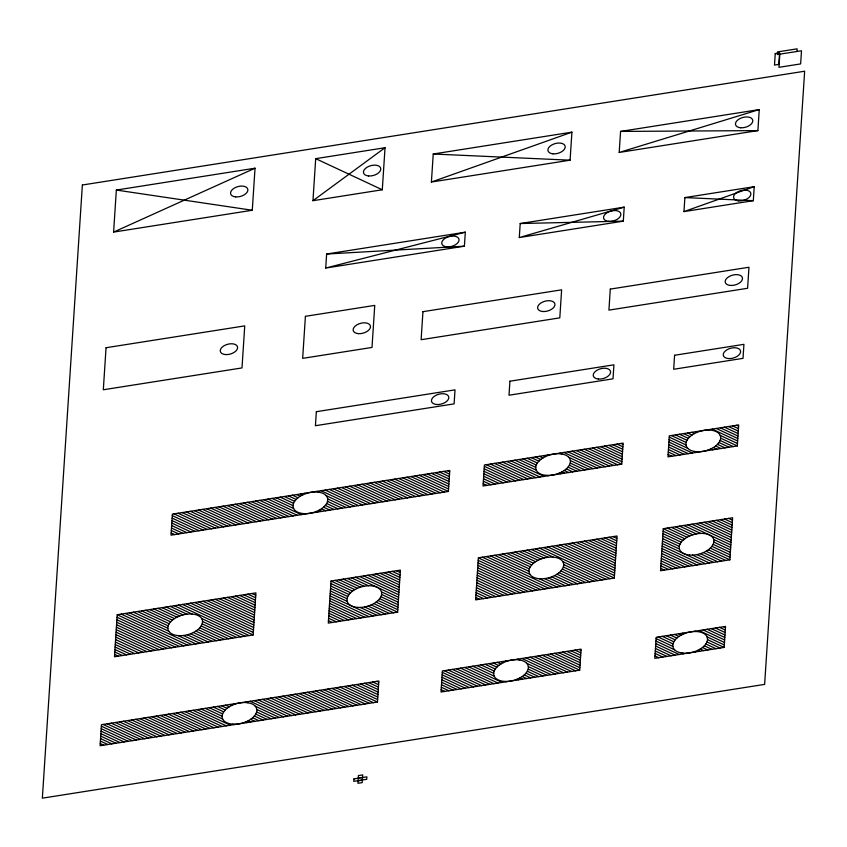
<?xml version="1.0" encoding="UTF-8"?>
<svg xmlns="http://www.w3.org/2000/svg" width="847" height="847" viewBox="0 0 847 847"><rect width="100%" height="100%" fill="white"/><g stroke="black" fill="none" stroke-linecap="round" stroke-linejoin="round"><path stroke-width="1.27" d="M113.604 232.099L116.346 190.056L255.032 168.204L252.279 210.257L113.604 232.099L255.032 168.204M117.225 614.721L114.483 656.764L253.168 634.922L255.91 592.879L117.225 614.721L183.704 645.859M312.956 200.697L315.698 158.654L385.036 147.727L382.293 189.77L312.956 200.697L385.036 147.727M325.714 268.044L326.635 254.026L465.31 232.184L464.4 246.191L325.714 268.044L465.31 232.184M331.029 581.042L328.287 623.085L397.624 612.159L400.366 570.116L331.029 581.042L352.553 591.1M377.455 702.036L378.831 681.009L101.471 724.704L100.105 745.731L377.455 702.036L344.157 686.472M431.409 182.031L433.24 154.006L571.916 132.153L570.084 160.189L431.409 182.031L571.916 132.153M448.391 491.461L449.757 470.434L172.407 514.129L171.03 535.156L448.391 491.461L415.094 475.898M519.285 237.552L520.206 223.534L624.218 207.144L623.297 221.162L519.285 237.552L624.218 207.144M579.697 670.178L581.074 649.151L442.388 670.993L441.022 692.02L579.697 670.178L546.4 654.615M619.199 152.449L620.576 131.423L759.251 109.581L757.885 130.607L619.199 152.449L759.251 109.581M614.308 578.025L617.05 535.982L478.375 557.824L475.633 599.877L614.308 578.025L547.713 546.908M621.74 464.156L623.106 443.129L484.431 464.982L483.055 485.998L621.74 464.156L588.443 448.592M663.275 528.697L660.533 570.74L729.87 559.825L732.613 517.771L663.275 528.697L684.799 538.756M683.974 211.602L684.884 197.584L754.222 186.668L753.311 200.675L683.974 211.602L754.222 186.668M724.153 647.415L725.53 626.399L656.192 637.315L654.816 658.341L724.153 647.415L707.51 639.633M737.303 445.946L738.679 424.929L669.331 435.845L667.965 456.872L737.303 445.946L720.659 438.164M779.833 54.176L778.975 67.315L800.648 63.906L801.506 50.767L777.324 54.547L777.504 51.921L797.143 48.83L796.963 51.455M358.292 778.033L362.548 777.366M358.101 780.818L362.357 780.151M326.635 254.026L464.4 246.191M520.206 223.534L623.297 221.162M620.576 131.423L757.885 130.607M433.24 154.006L570.084 160.189M684.884 197.584L753.311 200.675M116.346 190.056L252.279 210.257M315.698 158.654L382.293 189.77M736.689 425.236L738.595 426.126M732.602 425.882L738.436 428.603M728.526 426.528L738.277 431.081M724.439 427.163L738.108 433.558M720.352 427.809L737.949 436.036M716.266 428.455L737.79 438.513M712.179 429.101L737.631 440.991M708.092 429.747L708.727 430.043M720.183 435.39L737.462 443.468M720.109 440.461L733.216 446.591M695.832 431.674L697.166 432.298M718.997 442.505L729.129 447.237M691.745 432.319L694.445 433.579M717.473 444.336L725.043 447.883M687.658 432.965L692.073 435.019M715.599 446.02L720.956 448.518M683.571 433.6L690.03 436.618M713.386 447.534L716.869 449.164M679.495 434.246L688.336 438.375M710.845 448.899L712.793 449.81M675.408 434.892L687.012 440.313M707.923 450.085L708.706 450.456M671.322 435.538L686.165 442.473M669.257 437.126L686.038 444.971M669.088 439.604L687.775 448.338M694.402 451.43L696.446 452.383M668.929 442.081L692.359 453.029M668.77 444.559L688.272 453.674M668.611 447.036L684.185 454.32M668.442 449.513L680.099 454.955M668.283 451.991L676.012 455.601M668.124 454.468L671.925 456.247M621.126 443.447L623.032 444.336M617.039 444.082L622.873 446.814M612.953 444.728L622.704 449.291M608.866 445.374L622.545 451.769M604.779 446.02L622.386 454.246M600.703 446.665L622.227 456.724M596.616 447.301L622.058 459.201M592.529 447.947L621.899 461.679M584.356 449.238L617.654 464.802M728.653 518.396L732.454 520.185M580.269 449.884L613.567 465.437M724.566 519.042L732.295 522.663M576.182 450.519L609.48 466.083M720.479 519.687L732.136 525.14M572.096 451.165L605.393 466.729M716.393 520.333L731.977 527.617M568.009 451.811L601.306 467.375M712.306 520.979L731.808 530.095M563.922 452.457L597.22 468.02M708.219 521.614L731.649 532.572M559.835 453.103L561.741 453.992M568.75 457.264L593.133 468.656M704.132 522.26L731.49 535.05M570.37 460.577L589.046 469.302M700.046 522.906L731.332 537.527M570.222 463.055L584.97 469.947M695.959 523.552L731.162 540.005M547.586 455.03L548.39 455.411M569.364 465.204L580.883 470.593M691.883 524.198L731.003 542.482M543.499 455.675L545.479 456.597M568.03 467.142L576.796 471.228M687.796 524.833L730.845 544.96M539.412 456.321L542.948 457.973M566.315 468.889L572.71 471.874M683.709 525.479L700.681 533.419M713.703 539.497L730.675 547.437M535.325 456.957L540.746 459.498M564.271 470.487L568.623 472.52M679.622 526.125L696.298 533.917M713.841 542.122L730.516 549.915M531.238 457.602L538.883 461.17M561.889 471.927L564.536 473.166M675.535 526.77L692.751 534.817M713.142 544.346L730.358 552.392M527.152 458.248L537.369 463.023M559.158 473.208L560.449 473.812M671.449 527.416L689.723 535.95M711.925 546.326L730.199 554.87M523.065 458.894L536.267 465.056M667.362 528.052L687.086 537.273M710.305 548.125L730.029 557.347M518.978 459.529L535.749 467.364M708.346 549.767L729.87 559.825M514.891 460.175L536.267 470.17M547.511 475.421L548.189 475.739M663.116 531.175L682.841 540.397M706.059 551.249L725.784 560.46M510.805 460.821L544.102 476.385M662.957 533.652L681.232 542.196M703.423 552.572L721.697 561.106M506.728 461.467L540.026 477.03M662.788 536.13L680.003 544.176M700.395 553.705L717.61 561.752M502.642 462.113L535.939 477.666M662.629 538.607L679.305 546.4M696.859 554.605L713.523 562.397M498.555 462.748L531.852 478.311M662.47 541.085L679.453 549.025M692.465 555.103L709.447 563.043M494.468 463.394L527.766 478.957M662.312 543.562L705.36 563.678M490.381 464.04L523.679 479.603M662.142 546.04L701.274 564.324M486.294 464.685L519.592 480.249M661.983 548.517L697.187 564.97M484.346 466.326L515.505 480.884M661.825 550.995L693.1 565.616M484.177 468.804L511.419 481.53M661.655 553.472L689.013 566.262M484.018 471.281L507.332 482.176M661.496 555.95L684.927 566.897M483.859 473.759L503.245 482.822M661.338 558.427L680.84 567.543M483.701 476.236L499.158 483.468M613.08 536.606L616.891 538.385M661.179 560.905L676.753 568.189M609.004 537.252L616.732 540.862M483.531 478.714L495.072 484.103M661.009 563.382L672.666 568.835M604.917 537.898L616.574 543.34M483.372 481.191L490.995 484.749M660.851 565.86L668.579 569.48M600.83 538.533L616.404 545.817M483.214 483.669L486.909 485.395M660.692 568.337L664.503 570.116M596.743 539.179L616.245 548.295M447.777 470.752L449.683 471.641M592.656 539.825L616.087 550.772M443.69 471.398L449.524 474.119M588.57 540.471L615.928 553.25M439.604 472.044L449.355 476.596M584.483 541.117L615.758 555.727M435.517 472.679L449.196 479.074M580.396 541.752L615.6 558.205M431.441 473.325L449.037 481.551M576.309 542.398L615.441 560.682M427.354 473.971L448.878 484.029M572.223 543.043L615.271 563.16M423.267 474.616L448.709 486.506M568.136 543.689L615.113 565.637M419.18 475.262L448.55 488.984M564.06 544.335L614.954 568.115M559.973 544.97L614.795 570.592M411.007 476.543L444.304 492.107M555.886 545.616L614.626 573.07M406.92 477.189L440.218 492.753M551.799 546.262L614.467 575.547M723.539 626.706L725.445 627.595M402.833 477.835L436.131 493.388M719.463 627.352L725.286 630.073M398.746 478.481L432.044 494.034M543.626 547.554L610.221 578.67M715.376 627.998L725.127 632.55M394.66 479.116L427.957 494.68M539.539 548.189L606.134 579.316M711.289 628.633L724.968 635.028M390.573 479.762L423.871 495.326M535.452 548.835L553.218 557.135M562.757 561.593L602.048 579.962M707.203 629.279L724.799 637.505M386.486 480.408L419.784 495.971M531.365 549.481L548.041 557.273M563.689 564.578L597.961 580.597M703.116 629.924L724.64 639.983M382.41 481.054L415.708 496.607M527.279 550.127L544.155 558.014M563.319 566.971L593.874 581.243M699.029 630.57L724.481 642.46M378.323 481.689L411.621 497.253M523.192 550.772L540.905 559.041M562.334 569.057L589.787 581.889M694.942 631.216L695.578 631.513M707.033 636.859L724.312 644.938M374.236 482.335L407.534 497.898M519.105 551.408L538.089 560.28M560.905 570.942L585.701 582.535M370.15 482.981L403.447 498.544M515.029 552.053L535.632 561.688M559.105 572.657L581.624 583.181M706.959 641.931L720.066 648.061M366.063 483.626L399.361 499.19M510.942 552.699L533.515 563.255M556.977 574.213L577.538 583.816M682.682 633.143L684.016 633.768M705.858 643.974L715.98 648.707M361.976 484.272L395.274 499.825M506.855 553.345L531.736 564.97M554.51 575.611L573.451 584.462M678.595 633.789L681.295 635.049M704.323 645.806L711.893 649.353M357.889 484.908L391.187 500.471M502.769 553.98L530.307 566.855M551.683 576.849L569.364 585.108M674.519 634.435L678.923 636.489M702.449 647.489L707.817 649.988M353.802 485.553L387.1 501.117M498.682 554.626L529.333 568.951M548.411 577.876L565.277 585.753M670.432 635.07L676.88 638.087M700.247 649.003L703.73 650.634M349.716 486.199L383.013 501.763M494.595 555.272L528.994 571.354M544.505 578.596L561.19 586.399M666.345 635.716L675.186 639.845M697.695 650.369L699.643 651.279M345.629 486.845L378.927 502.409M490.508 555.918L529.989 574.372M539.264 578.702A17.776 10.143 -15.4 0 0 563.594 563.731A17.776 10.143 -15.4 0 0 536.162 561.349A17.776 10.143 -15.4 0 0 539.264 578.702L557.104 587.035M662.259 636.362L673.863 641.782M694.773 651.555L695.556 651.925M341.542 487.491L374.84 503.044M486.422 556.564L553.017 587.68M658.172 637.008L673.016 643.942M337.466 488.126L370.764 503.69M482.335 557.199L548.93 588.326M656.107 638.596L672.899 646.441M333.379 488.772L366.677 504.336M478.364 557.898L544.843 588.972M655.938 641.073L674.636 649.808M681.263 652.899L683.296 653.852M329.292 489.418L362.59 504.981M478.206 560.375L540.757 589.618M655.779 643.551L679.209 654.498M325.206 490.064L358.503 505.627M478.047 562.853L536.68 590.253M655.62 646.028L675.123 655.144M321.119 490.709L354.417 506.262M477.877 565.33L532.594 590.899M655.462 648.506L671.036 655.79M317.032 491.345L318.811 492.181M326.18 495.622L350.33 506.908M477.719 567.808L528.507 591.545M655.292 650.983L666.949 656.425M327.694 498.883L346.243 507.554M477.56 570.285L524.42 592.191M655.133 653.461L662.862 657.071M327.524 501.36L342.156 508.2M477.401 572.763L520.333 592.836M654.975 655.938L658.786 657.717M304.772 493.282L305.619 493.674M326.646 503.499L338.069 508.846M477.232 575.24L516.247 593.472M300.685 493.928L302.718 494.87M325.29 505.426L333.983 509.481M477.073 577.718L512.16 594.118M296.598 494.563L300.187 496.247A17.776 10.143 -15.4 0 1 327.651 498.597A17.776 10.143 -15.4 0 1 303.321 513.568A17.776 10.143 -15.4 0 1 300.219 496.226M323.575 507.173L329.896 510.127M476.914 580.195L508.073 594.763M292.511 495.209L297.996 497.771M321.511 508.761L325.809 510.773M476.755 582.672L503.986 595.409M288.435 495.855L296.143 499.455M319.128 510.201L321.733 511.419M476.586 585.15L499.899 596.055M284.348 496.501L294.64 501.308M316.386 511.472L317.646 512.064M476.427 587.627L495.813 596.69M280.262 497.147L293.56 503.362M476.268 590.105L491.726 597.336M276.175 497.782L293.051 505.68M476.099 592.582L487.65 597.982M272.088 498.428L293.623 508.496M304.655 513.653L305.386 513.991M475.94 595.07L483.563 598.628M268.001 499.074L301.299 514.637M475.781 597.548L479.476 599.274M263.915 499.719L297.212 515.283M259.828 500.365L293.126 515.918M579.083 649.469L580.989 650.358M574.997 650.104L580.83 652.836M255.741 501.001L289.039 516.564M570.92 650.75L580.671 655.313M251.654 501.646L284.952 517.21M396.396 570.74L400.208 572.519M566.834 651.396L580.502 657.791M247.568 502.292L280.865 517.856M392.309 571.386L400.049 574.997M562.747 652.042L580.343 660.268M243.491 502.938L276.789 518.502M388.233 572.032L399.89 577.474M558.66 652.677L580.184 662.746M239.405 503.584L272.702 519.137M384.146 572.678L399.72 579.951M235.318 504.219L268.615 519.783M554.573 653.323L580.026 665.223M380.059 573.313L399.562 582.429M231.231 504.865L264.529 520.429M550.486 653.969L579.856 667.701M375.973 573.959L399.403 584.906M227.144 505.511L260.442 521.074M371.886 574.605L399.233 587.384M223.057 506.157L256.355 521.71M542.313 655.26L575.611 670.813M367.799 575.251L399.075 589.861M538.226 655.896L571.524 671.459M218.971 506.802L252.268 522.355M363.712 575.896L398.916 592.339M534.139 656.541L567.437 672.105M214.884 507.438L248.182 523.001M359.626 576.532L398.757 594.816M530.053 657.187L563.35 672.751M210.797 508.084L244.095 523.647M355.539 577.178L398.588 597.294M525.976 657.833L559.274 673.397M206.71 508.729L240.008 524.293M351.452 577.823L368.434 585.753M381.446 591.841L398.429 599.771M521.89 658.479L555.187 674.032M202.624 509.375L235.921 524.928M347.365 578.469L364.041 586.262M381.595 594.456L398.27 602.249M198.537 510.021L231.834 525.574M517.803 659.114L519.709 660.014M526.718 663.286L551.101 674.678M343.279 579.115L360.504 587.151M380.885 596.69L398.111 604.726M194.461 510.656L227.758 526.22M528.337 666.6L547.014 675.324M339.202 579.75L357.476 588.294M379.668 598.67L397.942 607.204M190.374 511.302L223.672 526.866M528.189 669.077L542.927 675.97M335.116 580.396L354.84 589.618M378.058 600.47L397.783 609.681M186.287 511.948L219.585 527.512M505.543 661.052L506.358 661.433M527.321 671.226L538.84 676.615M376.1 602.101L397.624 612.159M182.2 512.594L215.498 528.147M501.456 661.698L503.446 662.619M525.987 673.153L534.753 677.251M330.859 583.519L350.594 592.741M373.813 603.583L393.537 612.804M497.369 662.333L500.905 663.984A17.776 10.143 -15.4 0 1 528.306 666.388A17.776 10.143 -15.4 0 1 503.965 681.359A17.776 10.143 -15.4 0 1 500.873 664.016M524.272 674.911L530.667 677.896M178.114 513.229L211.411 528.793M330.701 585.997L348.975 594.541M371.177 604.906L389.451 613.45M493.282 662.979L498.703 665.52M522.228 676.509L526.58 678.542M174.027 513.875L207.324 529.439M330.542 588.474L347.757 596.521M368.149 606.05L385.364 614.096M489.195 663.625L496.84 667.192M519.846 677.949L522.493 679.188M172.312 515.632L203.238 530.084M330.383 590.952L347.058 598.744M364.602 606.95L381.277 614.742M485.109 664.27L495.326 669.045M517.115 679.22L518.406 679.834M172.142 518.11L199.151 530.73M330.214 593.429L347.196 601.359M360.208 607.447L377.19 615.377M171.983 520.587L195.064 531.365M481.022 664.916L494.225 671.078M330.055 595.907L373.103 616.023M171.825 523.065L190.977 532.011M476.946 665.551L493.706 673.386M329.896 598.384L369.017 616.669M171.655 525.542L186.891 532.657M472.859 666.197L494.225 676.192M505.468 681.443L506.157 681.761M329.737 600.862L364.93 617.315M171.496 528.02L182.814 533.303M468.772 666.843L502.07 682.407M329.568 603.339L360.854 617.961M171.338 530.497L178.728 533.949M464.685 667.489L497.983 683.053M329.409 605.817L356.767 618.596M460.599 668.135L493.896 683.688M171.179 532.975L174.641 534.584M329.25 608.294L352.68 619.242M456.512 668.77L489.81 684.334M329.081 610.772L348.593 619.888M452.425 669.416L485.723 684.979M328.922 613.249L344.507 620.533M448.338 670.062L481.636 685.625M328.763 615.727L340.42 621.179M444.252 670.708L477.549 686.271M328.604 618.204L336.333 621.814M442.303 672.349L473.462 686.906M328.435 620.682L332.246 622.46M442.145 674.826L469.376 687.552M441.986 677.304L465.299 688.198M441.816 679.781L461.213 688.844M251.94 593.503L255.752 595.282M441.658 682.259L457.126 689.49M247.853 594.139L255.593 597.76M441.499 684.736L453.039 690.125M243.767 594.785L255.423 600.237M441.329 687.213L448.952 690.771M239.69 595.43L255.265 602.715M441.171 689.691L444.866 691.417M235.604 596.076L255.106 605.192M231.517 596.722L254.947 607.67M227.43 597.357L254.778 610.147M223.343 598.003L254.619 612.625M219.257 598.649L254.46 615.102M215.17 599.295L254.301 617.579M211.083 599.941L254.132 620.057M206.996 600.576L253.973 622.534M376.851 681.327L378.757 682.216M202.909 601.222L253.814 625.012M372.765 681.973L378.588 684.694M198.823 601.868L253.645 627.489M368.678 682.608L378.429 687.171M194.736 602.513L253.486 629.967M364.591 683.254L378.27 689.649M190.66 603.159L253.327 632.444M360.504 683.9L378.101 692.126M186.573 603.795L253.168 634.922M356.418 684.545L377.942 694.604M182.486 604.44L249.082 635.568M352.331 685.191L377.783 697.081M178.399 605.086L244.995 636.213M348.244 685.826L377.624 699.558M174.313 605.732L192.078 614.033M201.618 618.49L240.908 636.849M170.226 606.378L186.901 614.17M202.539 621.476L236.821 637.495M340.071 687.118L373.368 702.682M166.139 607.013L183.016 614.901M202.179 623.858L232.734 638.14M335.994 687.764L369.292 703.317M162.052 607.659L179.765 615.938M201.194 625.954L228.648 638.786M331.908 688.41L365.205 703.963M157.965 608.305L176.949 617.177M199.754 627.839L224.561 639.421M327.821 689.045L361.118 704.609M153.879 608.951L174.493 618.585M197.965 629.543L220.474 640.067M323.734 689.691L357.032 705.255M149.792 609.596L172.375 620.142M195.837 631.11L216.387 640.713M319.647 690.337L352.945 705.9M145.716 610.232L170.586 621.857M193.37 632.508L212.301 641.359M315.56 690.983L348.858 706.536M141.629 610.878L169.167 623.752M190.543 633.747L208.224 642.005M311.474 691.618L344.771 707.181M137.542 611.523L168.193 625.848M187.272 634.763L204.138 642.64M307.387 692.264L340.685 707.827M133.455 612.169L167.854 628.241M183.365 635.494L200.051 643.286M303.3 692.91L336.598 708.473M129.369 612.815L168.849 631.259M178.114 635.599A17.776 10.143 -15.4 0 0 202.454 620.618A17.776 10.143 -15.4 0 0 175.022 618.246A17.776 10.143 -15.4 0 0 178.114 635.599L195.964 643.932M299.213 693.555L332.511 709.119M125.282 613.45L191.877 644.578M295.127 694.201L328.424 709.754M121.195 614.096L187.79 645.223M291.05 694.836L324.348 710.4M286.964 695.482L320.261 711.046M117.066 617.272L179.617 646.505M282.877 696.128L316.175 711.692M116.897 619.75L175.53 647.15M278.79 696.774L312.088 712.338M116.738 622.227L171.443 647.796M274.703 697.42L308.001 712.973M116.579 624.705L167.357 648.442M270.617 698.055L303.914 713.619M116.42 627.182L163.28 649.077M266.53 698.701L299.827 714.265M116.251 629.66L159.194 649.723M262.443 699.347L295.741 714.91M116.092 632.137L155.107 650.369M258.356 699.993L291.654 715.556M115.933 634.615L151.02 651.015M254.269 700.638L287.567 716.191M115.774 637.092L146.933 651.661M250.183 701.274L283.48 716.837M115.605 639.57L142.847 652.296M246.096 701.919L247.885 702.756M255.254 706.197L279.394 717.483M115.446 642.047L138.76 652.942M256.768 709.458L275.317 718.129M115.287 644.525L134.673 653.588M256.588 711.935L271.231 718.775M115.118 647.002L130.586 654.233M233.846 703.857L234.683 704.249M255.709 714.074L267.144 719.41M114.959 649.48L126.499 654.879M229.759 704.492L231.782 705.445M254.365 716.001L263.057 720.056M114.8 651.957L122.413 655.514M225.673 705.138L229.262 706.811M252.639 717.748L258.97 720.702M114.641 654.435L118.326 656.16M221.586 705.784L227.07 708.346M250.585 719.336L254.883 721.348M217.499 706.43L225.207 710.03M248.192 720.776L250.797 721.993M213.412 707.076L223.703 711.882M245.45 722.046L246.71 722.629M209.325 707.711L222.623 713.926M205.239 708.357L222.126 716.244M201.152 709.003L222.697 719.071M233.719 724.217L234.45 724.566M197.076 709.648L230.373 725.212M192.989 710.294L226.287 725.847M188.902 710.929L222.2 726.493M184.815 711.575L218.113 727.139M180.729 712.221L214.026 727.785M176.642 712.867L209.94 728.431M172.555 713.513L205.853 729.066M168.468 714.148L201.766 729.712M164.382 714.794L197.679 730.358M160.295 715.44L193.592 731.003M156.208 716.086L189.506 731.649M152.121 716.731L185.419 732.284M148.045 717.367L181.343 732.93M143.958 718.012L177.256 733.576M139.871 718.658L173.169 734.222M135.785 719.304L169.082 734.857M131.698 719.95L164.996 735.503M127.611 720.585L160.909 736.149M123.524 721.231L156.822 736.795M119.438 721.877L152.735 737.441M115.351 722.523L148.649 738.076M111.264 723.158L144.562 738.722M107.177 723.804L140.475 739.367M103.101 724.45L136.388 740.013M101.375 726.197L132.312 740.659M101.216 728.674L128.225 741.294M101.058 731.152L124.138 741.94M100.888 733.629L120.052 742.586M100.729 736.107L115.965 743.232M100.571 738.584L111.878 743.878M100.401 741.061L107.791 744.513M100.242 743.539L103.705 745.159M82.371 185.006L42.35 798.17L764.629 684.387L804.65 71.222L82.371 185.006M106.055 347.725L103.313 389.768L241.998 367.926L244.741 325.883L106.055 347.725M305.407 316.323L302.665 358.366L372.002 347.439L374.745 305.396L305.407 316.323M316.344 411.695L315.423 425.713L454.108 403.871L455.019 389.853L316.344 411.695M353.94 778.88L353.781 781.347L366.709 779.304L366.867 776.837L353.94 778.88M358.45 775.566L357.942 783.284L362.198 782.617L362.707 774.899L358.45 775.566M422.949 311.675L421.118 339.711L559.803 317.858L561.625 289.833L422.949 311.675M509.915 381.203L509.005 395.221L613.006 378.831L613.927 364.813L509.915 381.203M610.285 289.102L608.919 310.118L747.594 288.276L748.97 267.25L610.285 289.102M674.593 355.264L673.683 369.271L743.02 358.355L743.931 344.337L674.593 355.264M775.249 53.573L774.497 65.071L778.827 64.393L779.579 52.895L775.249 53.573M683.095 653.143A17.776 10.143 -15.4 0 0 707.425 638.172A17.776 10.143 -15.4 0 0 679.993 635.79A17.776 10.143 -15.4 0 0 683.095 653.143M232.385 724.143A17.776 10.143 -15.4 0 0 256.726 709.172A17.776 10.143 -15.4 0 0 229.293 706.8A17.776 10.143 -15.4 0 0 232.385 724.143M357.243 607.373A17.776 10.143 -15.4 0 0 381.584 592.402A17.776 10.143 -15.4 0 0 354.152 590.031A17.776 10.143 -15.4 0 0 357.243 607.373M689.49 555.029A17.776 10.143 -15.4 0 0 713.83 540.058A17.776 10.143 -15.4 0 0 686.398 537.686A17.776 10.143 -15.4 0 0 689.49 555.029M546.008 475.336A17.776 10.143 -15.4 0 0 570.338 460.366A17.776 10.143 -15.4 0 0 542.906 457.994A17.776 10.143 -15.4 0 0 546.008 475.336M696.245 451.673A17.776 10.143 -15.4 0 0 720.575 436.703A17.776 10.143 -15.4 0 0 693.142 434.32A17.776 10.143 -15.4 0 0 696.245 451.673M436.576 404.517A8.883 5.071 -15.4 0 0 448.751 397.031A8.883 5.071 -15.4 0 0 435.03 395.845A8.883 5.071 -15.4 0 0 436.576 404.517M598.374 379.033A8.883 5.071 -15.4 0 0 610.539 371.547A8.883 5.071 -15.4 0 0 596.817 370.361A8.883 5.071 -15.4 0 0 598.374 379.033M728.378 358.556A8.883 5.071 -15.4 0 0 740.553 351.06A8.883 5.071 -15.4 0 0 726.832 349.875A8.883 5.071 -15.4 0 0 728.378 358.556M225.376 354.565A8.883 5.071 -15.4 0 0 237.552 347.079A8.883 5.071 -15.4 0 0 223.83 345.894A8.883 5.071 -15.4 0 0 225.376 354.565M358.281 333.633A8.883 5.071 -15.4 0 0 370.446 326.148A8.883 5.071 -15.4 0 0 356.735 324.952A8.883 5.071 -15.4 0 0 358.281 333.633M542.726 311.505A8.883 5.071 -15.4 0 0 554.901 304.02A8.883 5.071 -15.4 0 0 541.18 302.834A8.883 5.071 -15.4 0 0 542.726 311.505M730.294 285.428A8.883 5.071 -15.4 0 0 742.459 277.943A8.883 5.071 -15.4 0 0 728.748 276.757A8.883 5.071 -15.4 0 0 730.294 285.428M446.867 246.848A8.883 5.071 -15.4 0 0 459.032 239.362A8.883 5.071 -15.4 0 0 445.321 238.176A8.883 5.071 -15.4 0 0 446.867 246.848M608.665 221.363A8.883 5.071 -15.4 0 0 620.83 213.878A8.883 5.071 -15.4 0 0 607.108 212.692A8.883 5.071 -15.4 0 0 608.665 221.363M738.669 200.877A8.883 5.071 -15.4 0 0 750.834 193.391A8.883 5.071 -15.4 0 0 737.123 192.205A8.883 5.071 -15.4 0 0 738.669 200.877M235.667 196.896A8.883 5.071 -15.4 0 0 247.843 189.41A8.883 5.071 -15.4 0 0 234.121 188.225A8.883 5.071 -15.4 0 0 235.667 196.896M368.572 175.954A8.883 5.071 -15.4 0 0 380.737 168.468A8.883 5.071 -15.4 0 0 367.026 167.282A8.883 5.071 -15.4 0 0 368.572 175.954M553.017 153.836A8.883 5.071 -15.4 0 0 565.182 146.351A8.883 5.071 -15.4 0 0 551.471 145.165A8.883 5.071 -15.4 0 0 553.017 153.836M740.585 127.759A8.883 5.071 -15.4 0 0 752.75 120.263A8.883 5.071 -15.4 0 0 739.039 119.078A8.883 5.071 -15.4 0 0 740.585 127.759"/></g></svg>
